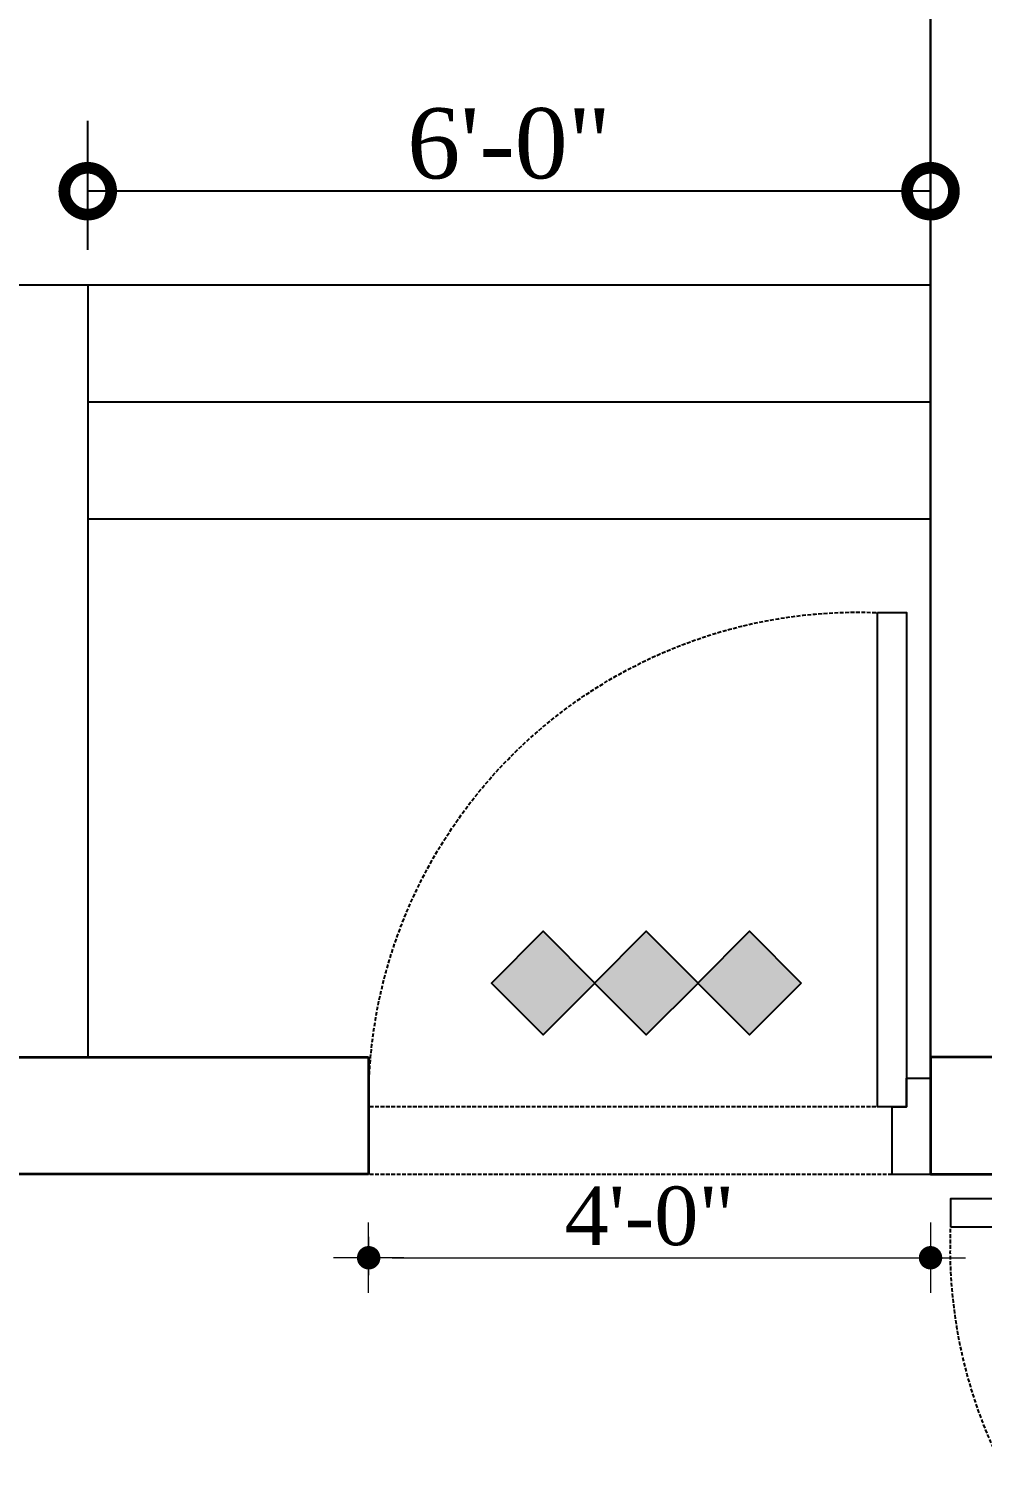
# Model space of a CAD drawing. Header units: inches. Extents: x -250485 to 735580, y -140410 to 288049.
# Drawn here: x 24385 to 24466.5, y 21313.4 to 21436.5 of the extents above; entities that cross this region are included whole.
import ezdxf

# ---------------------------------------------------------------- set-up
doc = ezdxf.new("R2010")
doc.units = ezdxf.units.IN
doc.header["$MEASUREMENT"] = 0
doc.header["$PDMODE"] = 35
doc.linetypes.add('DASH', pattern=[0.35, 0.25, -0.1])
doc.layers.get('0').update_dxf_attribs({"lineweight": 0})
doc.layers.get('Defpoints').update_dxf_attribs({"lineweight": 0})
doc.layers.add('A site line', color=7, linetype='Continuous')
doc.layers.add('bp door', color=40, linetype='Continuous')
for name, color, linetype, lineweight in [('A WALL', 7, 'Continuous', 35), ('Layer1', 134, 'Continuous', 0), ('wall-line', 7, 'Continuous', 0)]:
    doc.layers.add(name, color=color, linetype=linetype, lineweight=lineweight)
doc.styles.add('ARCH', font='times.ttf')
doc.styles.add('REG', font='times.ttf')
doc.dimstyles.new('Dim-Pres', dxfattribs={"dimtxt": 5.5, "dimasz": 2, "dimexe": 1.5, "dimexo": 1.5, "dimgap": 1, "dimtad": 3, "dimdec": 0, "dimzin": 3, "dimdsep": 46, "dimlunit": 4, "dimtxsty": 'REG', "dimblk": 'point', "dimcen": 2, "dimclrd": 256, "dimclre": 256, "dimclrt": 7, "dimadec": 0, "dimazin": 0, "dimtfac": 0.75, "dimtdec": 0, "dimtmove": 1, "dimatfit": 3, "dimldrblk": 'point', "dimfxl": 0, "dimtolj": 1, "dimtzin": 0, "dimlwd": -1, "dimlwe": -1, "dimarcsym": 1})
doc.dimstyles.new('Sunnya', dxfattribs={"dimtxt": 6, "dimasz": 8, "dimexe": 6, "dimexo": 3, "dimgap": 1, "dimtad": 3, "dimdec": 0, "dimzin": 3, "dimdsep": 46, "dimlunit": 4, "dimtxsty": 'ARCH', "dimblk": 'DOTSMALL', "dimcen": -2, "dimclrd": 256, "dimclre": 256, "dimclrt": 7, "dimadec": 0, "dimazin": 0, "dimtfac": 0.75, "dimtdec": 0, "dimtmove": 1, "dimatfit": 3, "dimfxl": 0, "dimtolj": 1, "dimtzin": 0, "dimlwd": -1, "dimlwe": -1, "dimarcsym": 0})

# ---------------------------------------------------------------- blocks, each defined once
blk = doc.blocks.new('_DotSmall')
at = {"layer": 'wall-line', "color": 0, "const_width": 0.5}
blk.add_lwpolyline([(-0.0625, 0, 1), (0.0625, 0, 1)], format="xyb", close=True, dxfattribs=at)
blk = doc.blocks.new('*D85')
at = {"layer": 'A site line', "ltscale": 30, "transparency": 16777216}
for p, q in [((24390.04, 21417.64), (24390.04, 21428.64)), ((24462.04, 21417.64), (24462.04, 21428.64)), ((24462.04, 21422.64), (24390.04, 21422.64))]:
    blk.add_line(p, q, dxfattribs=at)
at = {"layer": 'Defpoints', "color": 0, "ltscale": 30, "transparency": 16777216}
for p in [(24390.04, 21422.64), (24390.04, 21414.64, -0.02), (24462.04, 21414.64, -0.02)]:
    blk.add_point(p, dxfattribs=at)
at = {"layer": 'A site line', "ltscale": 30, "transparency": 16777216, "xscale": 8, "yscale": 8, "zscale": 8, "rotation": 180.0000000000115}
blk.add_blockref('_DotSmall', (24390.04, 21422.64), dxfattribs=at)
at = {"layer": 'A site line', "ltscale": 30, "transparency": 16777216, "xscale": 8, "yscale": 8, "zscale": 8}
blk.add_blockref('_DotSmall', (24462.04, 21422.64), dxfattribs=at)
at = {"layer": 'A site line', "color": 7, "ltscale": 30, "transparency": 16777216, "insert": (24426.04, 21426.69), "char_height": 6, "attachment_point": 5, "style": 'ARCH'}
blk.add_mtext('\\A1;6\'-0"', dxfattribs=at)
blk = doc.blocks.new('FD-1')
at = {"ltscale": 100000}
h = blk.add_hatch(color=1, dxfattribs=at)
h.paths.add_polyline_path([(3873.904, -11549.165), (3870.548, -11545.811), (3867.208, -11549.154), (3867.218, -11549.165), (3867.205, -11549.178), (3870.55, -11552.521)])
h.paths.add_polyline_path([(3863.863, -11545.811), (3860.509, -11549.167), (3863.865, -11552.521), (3867.205, -11549.178), (3867.195, -11549.167), (3867.208, -11549.154)])
h = blk.add_hatch(color=1, dxfattribs=at)
h.paths.add_polyline_path([(3880.59, -11549.165), (3877.234, -11545.811), (3873.893, -11549.154), (3873.904, -11549.165), (3873.891, -11549.178), (3877.236, -11552.521)])
h.paths.add_polyline_path([(3870.548, -11545.811), (3867.195, -11549.167), (3870.55, -11552.521), (3873.891, -11549.178), (3873.88, -11549.167), (3873.893, -11549.154)])
at = {"layer": 'bp door', "color": 1, "linetype": 'DASH'}
for p, q in [((3854.626, -11557.196), (3888.543, -11557.196)), ((3888.543, -11557.196), (3888.543, -11561.563)), ((3854.626, -11561.563), (3888.543, -11561.563))]:
    blk.add_line(p, q, dxfattribs=at)
at = {"layer": 'bp door', "color": 1}
for points in [[(3855.561, -11525.15), (3853.69, -11525.15), (3853.69, -11557.196), (3855.561, -11557.196)], [(3860.509, -11549.167), (3863.865, -11552.521), (3867.218, -11549.165), (3863.863, -11545.811)], [(3867.195, -11549.167), (3870.55, -11552.521), (3873.904, -11549.165), (3870.548, -11545.811)], [(3873.88, -11549.167), (3877.236, -11552.521), (3880.59, -11549.165), (3877.234, -11545.811)], [(3854.626, -11557.196), (3853.69, -11557.196), (3853.69, -11555.324), (3852.13, -11555.324), (3852.13, -11561.563), (3854.626, -11561.563)]]:
    blk.add_lwpolyline(points, close=True, dxfattribs=at)
at = {"layer": 'bp door', "color": 1, "linetype": 'DASH'}
blk.add_arc((3856.845, -11556.824), 31.7, 359.32844, 92.32063, dxfattribs=at)
blk = doc.blocks.new('dot')
at = {"color": 4}
for p, q in [((0, 1.5), (0, -1.5)), ((-1.5, 0), (1.5, 0))]:
    blk.add_line(p, q, dxfattribs=at)
at = {"color": 6, "const_width": 0.5}
blk.add_lwpolyline([(-0.25, 0, 1), (0.25, 0, 1)], format="xyb", close=True, dxfattribs=at)
blk = doc.blocks.new('point')
blk.add_blockref('dot', (0, 0))
blk = doc.blocks.new('*D379')
at = {"layer": 'Defpoints', "color": 0, "ltscale": 30, "transparency": 16777216}
for p in [(24414.04, 21338.64, -11.61), (24462.04, 21338.64, -11.61), (24462.04, 21331.51)]:
    blk.add_point(p, dxfattribs=at)
at = {"layer": 'Layer1', "ltscale": 30, "transparency": 16777216}
for p, q in [((24414.04, 21333.29), (24414.04, 21330.01)), ((24462.04, 21333.29), (24462.04, 21330.01)), ((24416.04, 21331.51), (24460.04, 21331.51))]:
    blk.add_line(p, q, dxfattribs=at)
at = {"layer": 'Layer1', "ltscale": 30, "transparency": 16777216, "xscale": 2, "yscale": 2, "zscale": 2, "rotation": 180}
blk.add_blockref('point', (24414.04, 21331.51), dxfattribs=at)
at = {"layer": 'Layer1', "ltscale": 30, "transparency": 16777216, "xscale": 2, "yscale": 2, "zscale": 2}
blk.add_blockref('point', (24462.04, 21331.51), dxfattribs=at)
at = {"layer": 'Layer1', "color": 7, "ltscale": 30, "transparency": 16777216, "insert": (24438.04, 21335.05), "char_height": 5, "attachment_point": 5, "style": 'REG'}
blk.add_mtext('\\A1;4\'-0"', dxfattribs=at)

msp = doc.modelspace()

# ---------------------------------------------------------------- linework, layer by layer
at = {"layer": 'A site line', "color": 7, "ltscale": 30}
for p, q in [((24390.04, 21414.64, -11.61), (24462.04, 21414.64, -11.61)), ((24390.04, 21404.64, -11.61), (24462.04, 21404.64, -11.61)), ((24390.04, 21394.64, -11.61), (24462.04, 21394.64, -11.61))]:
    msp.add_line(p, q, dxfattribs=at)
at = {"layer": 'A site line', "color": 7, "ltscale": 30, "elevation": -11.61}
msp.add_lwpolyline([(24720.71, 21717.56), (24522.04, 21717.56, 0.414214), (24462.04, 21657.56), (24462.04, 21348.64)], format="xyb", dxfattribs=at)
for points in [[(24472.04, 21504.17), (24472.04, 21348.64), (24462.04, 21348.64), (24462.04, 21512.37), (24526.04, 21512.37), (24526.04, 21504.17), (24472.04, 21504.17)], [(24390.04, 21414.64), (24390.04, 21348.64), (24380.04, 21348.64), (24380.04, 21414.64), (24390.04, 21414.64)]]:
    msp.add_lwpolyline(points, dxfattribs=at)
at = {"layer": 'A WALL', "color": 7, "ltscale": 30}
for p, q in [((24265.04, 21348.64, -11.61), (24414.04, 21348.64, -11.61)), ((24414.04, 21348.64, -11.61), (24414.04, 21338.64, -11.61)), ((24526.04, 21348.64, -11.61), (24462.04, 21348.64, -11.61)), ((24462.04, 21348.64, -11.61), (24462.04, 21338.64, -11.61)), ((24414.04, 21338.64, -11.61), (24275.04, 21338.64, -11.61)), ((24462.04, 21338.64, -11.61), (24696.04, 21338.64, -11.61))]:
    msp.add_line(p, q, dxfattribs=at)

# ---------------------------------------------------------------- block references
at = {"layer": 'Layer1', "xscale": -1.318198337256035, "yscale": 1.318198337255126, "zscale": 1.318198337254987}
msp.add_blockref('FD-1', (29539.91, 36579.07, -11.61), dxfattribs=at)
at = {"layer": 'Layer1', "xscale": -1.318198337256035, "yscale": 1.318198337256035, "zscale": 1.318198337254987, "rotation": 90}
msp.add_blockref('FD-1', (9271.33, 26416.51, -11.61), dxfattribs=at)

# ---------------------------------------------------------------- dimensions: what is measured, and where the dimension line sits
at = {"layer": 'A site line', "color": 7, "ltscale": 30}
dim = msp.add_aligned_dim(p1=(24462.04, 21414.64, -11.61), p2=(24390.04, 21414.64, -11.61), distance=-8, dimstyle='Sunnya', dxfattribs=at)
dim.commit()
dim.dimension.update_dxf_attribs({"geometry": '*D85', "text_midpoint": (24426.04, 21426.69, -11.6)})
at = {"layer": 'Layer1', "ltscale": 30}
dim = msp.add_linear_dim(base=(24462.04, 21331.51), p1=(24414.04, 21338.64, -11.61), p2=(24462.04, 21338.64, -11.61), dimstyle='Dim-Pres', override={"dimtxt": 5, "dimfxl": 4, "dimfxlon": 1}, dxfattribs=at)
dim.commit()
dim.dimension.update_dxf_attribs({"geometry": '*D379', "text_midpoint": (24438.04, 21335.05)})

doc.saveas('drawing.dxf')
